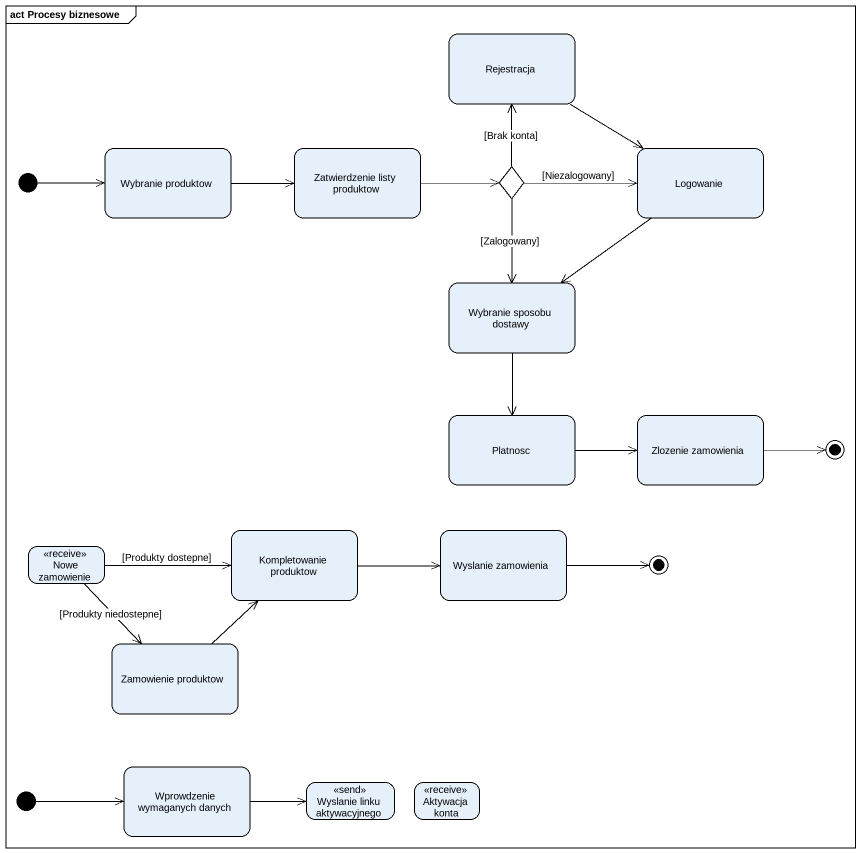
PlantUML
@startuml
mainframe act Procesy biznesowe
hide empty description
state Rejestracja
state "Wybranie produktow" as Wybranie_produktow
state "Zatwierdzenie listy produktow" as Zatwierdzenie_listy
state Logowanie
state initial1 <<start>>
state choice1 <<choice>>
state "Wybranie sposobu dostawy" as Wybranie_sposobu_dostawy
state Platnosc
state "Zlozenie zamowienia" as Zlozenie_zamowienia
state final1 <<end>>
state "Kompletowanie produktow" as Kompletowanie_produktow
state "Wyslanie zamowienia" as Wyslanie_zamowienia
state "Nowe zamowienie" as Nowe_zamowienie <<receive>>
state final2 <<end>>
state "Zamowienie produktow" as Zamowienie_produktow
state initial2 <<start>>
state "Wprowdzenie wymaganych danych" as Wprowdzenie_wymaganych
state "Wyslanie linku aktywacyjnego" as Wyslanie_linku_aktywacyjnego <<send>>
state "Aktywacja konta" as Aktywacja_konta <<receive>>
Rejestracja --> Logowanie
Wybranie_produktow -right-> Zatwierdzenie_listy
Zatwierdzenie_listy -right-> choice1
Logowanie --> Wybranie_sposobu_dostawy
initial1 -right-> Wybranie_produktow
choice1 -up-> Rejestracja : [Brak konta]
choice1 -right-> Logowanie : [Niezalogowany]
choice1 --> Wybranie_sposobu_dostawy : [Zalogowany]
Wybranie_sposobu_dostawy --> Platnosc
Platnosc -right-> Zlozenie_zamowienia
Zlozenie_zamowienia -right-> final1
Kompletowanie_produktow -right-> Wyslanie_zamowienia
Wyslanie_zamowienia -right-> final2
Nowe_zamowienie -right-> Kompletowanie_produktow : [Produkty dostepne]
Nowe_zamowienie --> Zamowienie_produktow : [Produkty niedostepne]
Zamowienie_produktow -up-> Kompletowanie_produktow
initial2 -right-> Wprowdzenie_wymaganych
Wprowdzenie_wymaganych -right-> Wyslanie_linku_aktywacyjnego
@enduml
